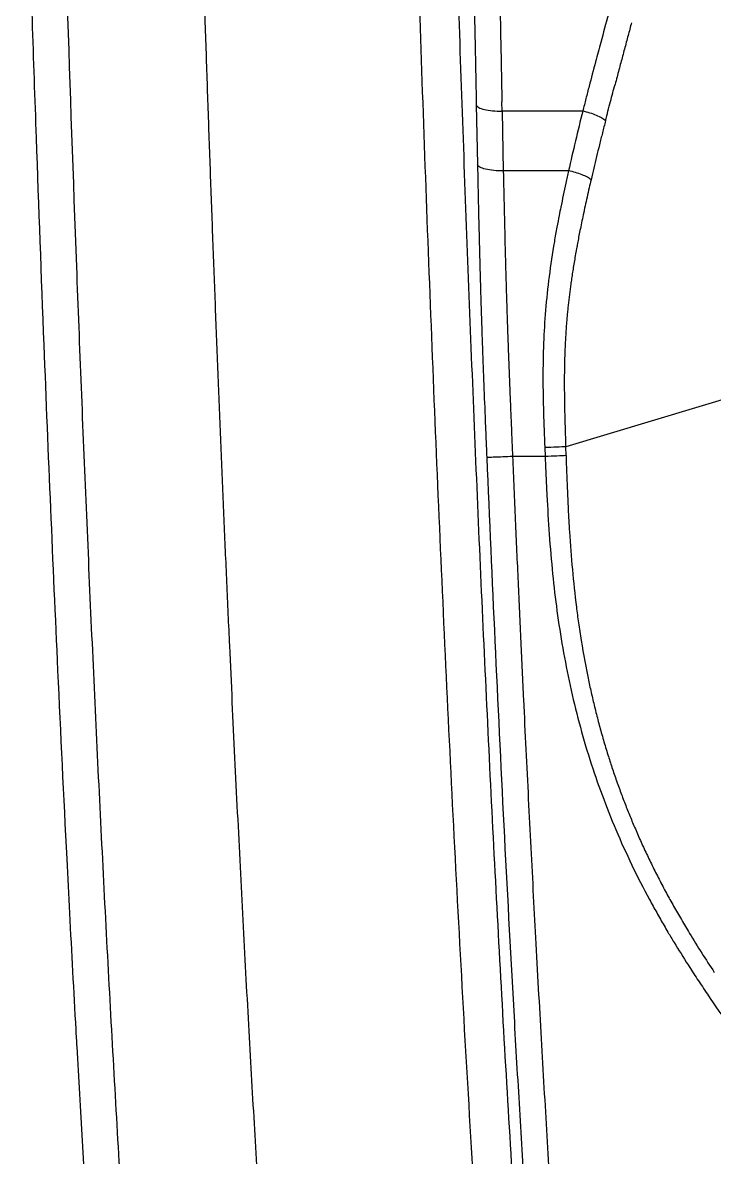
# Model space of a CAD drawing. Extents: x -50 to 28, y -10 to 124.
# Drawn here: x -50.27 to -46.47, y 13.94 to 20.17 of the extents above; entities that cross this region are included whole.
import ezdxf

# ---------------------------------------------------------------- set-up
doc = ezdxf.new("R2010")
doc.units = 0
doc.header["$MEASUREMENT"] = 0
doc.layers.add('GEOMETRY', color=2, linetype='Continuous', lineweight=25)

# ---------------------------------------------------------------- blocks, each defined once
blk = doc.blocks.new('2026 EXCURSION-ENTICE')
at = {"layer": 'GEOMETRY'}
for p, q in [((-36.1576, -59.2454), (-36.1586, -59.1941)), ((-36.2993, -59.2113), (-36.2927, -59.5396)), ((-36.1576, -59.2454), (-36.151, -59.5735)), ((-35.7147, -59.2454), (-36.1576, -59.2454)), ((-35.7928, -59.5735), (-36.151, -59.5735)), ((-34.711, -60.7596), (-35.8083, -61.089)), ((-35.9234, -61.0936), (-35.9214, -61.1427)), ((-35.8066, -61.1379), (-35.8083, -61.089)), ((-35.9214, -61.1427), (-36.1002, -61.1427))]:
    blk.add_line(p, q, dxfattribs=at)
for points, knots in [([(-38.7895, -38.9849), (-38.7895, -39.2584), (-38.7897, -39.5577), (-38.7899, -40.1971), (-38.7899, -40.5373), (-38.7897, -41.2504), (-38.7895, -41.6232), (-38.7885, -42.3948), (-38.7878, -42.7936), (-38.7856, -43.612), (-38.7842, -44.0316), (-38.7806, -44.8877), (-38.7783, -45.3242), (-38.773, -46.2108), (-38.7698, -46.6609), (-38.7625, -47.5721), (-38.7583, -48.0331), (-38.7487, -48.9639), (-38.7434, -49.4336), (-38.7314, -50.3799), (-38.7247, -50.8564), (-38.7027, -52.2937), (-38.6852, -53.2623), (-38.6436, -55.21), (-38.6195, -56.1888), (-38.5635, -58.1463), (-38.5315, -59.1254), (-38.4949, -60.0994)], [0, 0, 0, 0, 0.0625, 0.0625, 0.125, 0.125, 0.1875, 0.1875, 0.25, 0.25, 0.3125, 0.3125, 0.375, 0.375, 0.4375, 0.4375, 0.5, 0.5, 0.5625, 0.5625, 0.625, 0.625, 0.75, 0.75, 0.875, 0.875, 1, 1, 1, 1]), ([(-36.859, -38.9849), (-36.859, -39.0565), (-36.859, -39.1298), (-36.859, -39.2813), (-36.8591, -39.3593), (-36.8591, -39.5165), (-36.8591, -39.5952), (-36.8592, -39.7525), (-36.8592, -39.8312), (-36.8593, -40.2244), (-36.8593, -40.539), (-36.8591, -41.4829), (-36.8585, -42.1122), (-36.8546, -44), (-36.8491, -45.2587), (-36.8309, -47.7772), (-36.8182, -49.0371), (-36.7841, -51.5569), (-36.7627, -52.8167), (-36.7226, -54.7053), (-36.7079, -55.3347), (-36.6835, -56.2786), (-36.675, -56.5931), (-36.6572, -57.2223), (-36.6479, -57.5369), (-36.6284, -58.1644), (-36.6183, -58.4773), (-36.5972, -59.1018), (-36.5862, -59.4133), (-36.5632, -60.0359), (-36.5512, -60.347), (-36.5262, -60.9689), (-36.5131, -61.2797), (-36.4859, -61.9019), (-36.4716, -62.2136), (-36.4418, -62.8386), (-36.4262, -63.1519), (-36.3934, -63.7797), (-36.3763, -64.0941), (-36.3403, -64.7228), (-36.3214, -65.0371), (-36.2613, -65.9796), (-36.2169, -66.6075), (-36.1149, -67.8627), (-36.0573, -68.4903), (-35.991, -69.1173)], [0, 0, 0, 0, 0.007813, 0.007813, 0.015625, 0.015625, 0.023438, 0.023438, 0.03125, 0.03125, 0.0625, 0.0625, 0.125, 0.125, 0.25, 0.25, 0.375, 0.375, 0.5, 0.5, 0.5625, 0.5625, 0.59375, 0.59375, 0.625, 0.625, 0.65625, 0.65625, 0.6875, 0.6875, 0.71875, 0.71875, 0.75, 0.75, 0.78125, 0.78125, 0.8125, 0.8125, 0.84375, 0.84375, 0.875, 0.875, 0.9375, 0.9375, 1, 1, 1, 1]), ([(-19.8034, -75.3764), (-20.3196, -75.3589), (-20.8361, -75.3401), (-21.608, -75.31), (-21.8648, -75.2996), (-22.3776, -75.2781), (-22.6337, -75.2669), (-23.4014, -75.2323), (-23.9128, -75.2077), (-24.6827, -75.1677), (-24.9398, -75.1539), (-25.4546, -75.125), (-25.7123, -75.11), (-26.4855, -75.063), (-27.0008, -75.0288), (-28.0314, -74.9528), (-28.5466, -74.9109), (-29.3183, -74.8405), (-29.5753, -74.8158), (-29.9606, -74.7766), (-30.0889, -74.7632), (-30.2813, -74.7425), (-30.3615, -74.7338), (-30.4457, -74.7245), (-30.4657, -74.7222), (-30.4737, -74.7213), (-30.4777, -74.7209), (-30.49, -74.7195), (-30.4989, -74.7185), (-30.5161, -74.7166), (-30.524, -74.7157), (-30.5398, -74.7139), (-30.5477, -74.713), (-30.5713, -74.7104), (-30.5867, -74.7086), (-30.6322, -74.7035), (-30.6613, -74.7002), (-30.7179, -74.6936), (-30.7458, -74.6904), (-30.8043, -74.6836), (-30.8348, -74.68), (-30.882, -74.6745), (-30.8979, -74.6726), (-30.9301, -74.6688), (-30.9461, -74.6669), (-30.9935, -74.6612), (-31.024, -74.6575), (-31.0698, -74.6515), (-31.085, -74.6494), (-31.1159, -74.645), (-31.1316, -74.6427), (-31.1552, -74.6392), (-31.1632, -74.638), (-31.1792, -74.6355), (-31.1871, -74.6343), (-31.2107, -74.6305), (-31.2264, -74.6279), (-31.2735, -74.62), (-31.3048, -74.6144), (-31.5866, -74.5618), (-31.8334, -74.4972), (-32.3156, -74.3338), (-32.5511, -74.2347), (-33.0055, -74.0043), (-33.2245, -73.8728), (-33.6416, -73.5802), (-33.8397, -73.4189), (-34.2109, -73.07), (-34.3841, -72.8823), (-34.7019, -72.4841), (-34.8466, -72.2736), (-35.1047, -71.8343), (-35.2181, -71.6054), (-35.3628, -71.2518), (-35.4069, -71.1322), (-35.4865, -70.89), (-35.522, -70.7674), (-35.5841, -70.5202), (-35.6108, -70.3955), (-35.6385, -70.2387), (-35.6437, -70.2072), (-35.6512, -70.1601), (-35.6536, -70.1444), (-35.6583, -70.1134), (-35.6605, -70.0982), (-35.6668, -70.0532), (-35.6706, -70.0238), (-35.6762, -69.9791), (-35.678, -69.9641), (-35.6817, -69.9336), (-35.6835, -69.918), (-35.6863, -69.8943), (-35.6872, -69.8866), (-35.689, -69.8718), (-35.6898, -69.8646), (-35.6916, -69.8492), (-35.6926, -69.841), (-35.6945, -69.825), (-35.6954, -69.817), (-35.7001, -69.7768), (-35.7039, -69.7444), (-35.7115, -69.6788), (-35.7153, -69.6456), (-35.723, -69.5784), (-35.7268, -69.5444), (-35.7382, -69.4425), (-35.7457, -69.3749), (-35.7547, -69.2923), (-35.7565, -69.2758), (-35.7601, -69.2431), (-35.7618, -69.2267), (-35.7652, -69.1951), (-35.7669, -69.18), (-35.7701, -69.1497), (-35.7717, -69.1342), (-35.7768, -69.0863), (-35.7802, -69.0541), (-35.7869, -68.9899), (-35.797, -68.8937), (-35.8068, -68.7974), (-35.8261, -68.6048), (-35.8387, -68.4764), (-35.8998, -67.8343), (-35.9434, -67.3203), (-36.0224, -66.2916), (-36.0579, -65.7769), (-36.1066, -65.0042), (-36.1222, -64.7464), (-36.152, -64.2309), (-36.1663, -63.973), (-36.2076, -63.2001), (-36.2331, -62.6858), (-36.2805, -61.6622), (-36.3024, -61.1525), (-36.3332, -60.3871), (-36.3431, -60.1319), (-36.3622, -59.6212), (-36.3715, -59.3657), (-36.3893, -58.8539), (-36.3979, -58.5977), (-36.4146, -58.0841), (-36.4226, -57.8268), (-36.4382, -57.3111), (-36.4457, -57.0529), (-36.4602, -56.5366), (-36.4672, -56.2784), (-36.4873, -55.5038), (-36.4996, -54.9873), (-36.534, -53.4373), (-36.5532, -52.4035), (-36.5854, -50.3354), (-36.5984, -49.3011), (-36.6191, -47.233), (-36.6267, -46.1992), (-36.6376, -44.1323), (-36.6408, -43.0992), (-36.6428, -41.5493), (-36.6431, -41.0327), (-36.6431, -40.2577), (-36.643, -39.9994), (-36.6429, -39.6765), (-36.6429, -39.6119), (-36.6429, -39.4827), (-36.6428, -39.418), (-36.6428, -39.2899), (-36.6428, -39.2267), (-36.6428, -39.1036), (-36.6428, -39.0437), (-36.6428, -38.9849)], [0, 0, 0, 0, 0.03125, 0.03125, 0.046875, 0.046875, 0.0625, 0.0625, 0.09375, 0.09375, 0.109375, 0.109375, 0.125, 0.125, 0.15625, 0.15625, 0.1875, 0.1875, 0.203125, 0.203125, 0.210937, 0.210937, 0.214844, 0.21582, 0.216064, 0.216064, 0.216309, 0.216309, 0.216797, 0.216797, 0.217285, 0.217285, 0.217773, 0.217773, 0.21875, 0.21875, 0.220703, 0.220703, 0.222656, 0.222656, 0.224609, 0.224609, 0.225586, 0.225586, 0.226562, 0.226562, 0.228516, 0.228516, 0.229492, 0.229492, 0.230469, 0.230469, 0.230957, 0.230957, 0.231445, 0.231445, 0.232422, 0.232422, 0.234375, 0.234375, 0.25, 0.25, 0.265625, 0.265625, 0.28125, 0.28125, 0.296875, 0.296875, 0.3125, 0.3125, 0.328125, 0.328125, 0.34375, 0.34375, 0.351562, 0.351562, 0.359375, 0.359375, 0.367187, 0.367187, 0.369141, 0.369141, 0.370117, 0.370117, 0.371094, 0.371094, 0.373047, 0.373047, 0.374023, 0.374023, 0.375, 0.375, 0.375488, 0.375488, 0.375977, 0.375977, 0.376465, 0.376465, 0.376953, 0.376953, 0.378906, 0.378906, 0.380859, 0.380859, 0.382812, 0.382812, 0.386719, 0.386719, 0.387695, 0.387695, 0.388672, 0.388672, 0.389648, 0.389648, 0.390625, 0.390625, 0.392578, 0.392578, 0.394531, 0.398437, 0.398437, 0.40625, 0.40625, 0.4375, 0.4375, 0.46875, 0.46875, 0.484375, 0.484375, 0.5, 0.5, 0.53125, 0.53125, 0.5625, 0.5625, 0.578125, 0.578125, 0.59375, 0.59375, 0.609375, 0.609375, 0.625, 0.625, 0.640625, 0.640625, 0.65625, 0.65625, 0.6875, 0.6875, 0.75, 0.75, 0.8125, 0.8125, 0.875, 0.875, 0.9375, 0.9375, 0.96875, 0.96875, 0.984375, 0.984375, 0.988281, 0.988281, 0.992187, 0.992187, 0.996094, 0.996094, 1, 1, 1, 1]), ([(-37.9228, -53.6903), (-37.9199, -53.8321), (-37.9141, -54.1145), (-37.905, -54.5361), (-37.8955, -54.954), (-37.8858, -55.3681), (-37.8757, -55.7785), (-37.8653, -56.1851), (-37.8546, -56.588), (-37.8436, -56.9871), (-37.8322, -57.3824), (-37.8205, -57.774), (-37.8085, -58.1619), (-37.7962, -58.5459), (-37.7835, -58.9263), (-37.7706, -59.3028), (-37.7573, -59.6756), (-37.7437, -60.0447), (-37.7297, -60.41), (-37.7154, -60.7716), (-37.7009, -61.1293), (-37.6859, -61.4834), (-37.6707, -61.8337), (-37.6602, -62.0659), (-37.655, -62.1814)], [0, 0, 0, 0, 0.050083, 0.099725, 0.148926, 0.197686, 0.246004, 0.293882, 0.341319, 0.388315, 0.43487, 0.480984, 0.526658, 0.571891, 0.616683, 0.661035, 0.704947, 0.748418, 0.791449, 0.834039, 0.876189, 0.9179, 0.95917, 1, 1, 1, 1]), ([(-36.1742, -58.4374), (-36.1739, -58.4497), (-36.1733, -58.4744), (-36.1725, -58.5119), (-36.1716, -58.5503), (-36.1707, -58.5895), (-36.1698, -58.6296), (-36.169, -58.6705), (-36.1681, -58.7122), (-36.1672, -58.7548), (-36.1663, -58.7982), (-36.1658, -58.8273), (-36.1655, -58.8421)], [0, 0, 0, 0, 0.089681, 0.181685, 0.275998, 0.372607, 0.471492, 0.57264, 0.676055, 0.781749, 0.889728, 1, 1, 1, 1]), ([(-35.4474, -58.7597), (-35.4504, -58.7714), (-35.4567, -58.7952), (-35.4662, -58.8311), (-35.4759, -58.8678), (-35.4859, -58.9053), (-35.4927, -58.9306), (-35.4961, -58.9433)], [0, 0, 0, 0, 0.19045, 0.38571, 0.585745, 0.790519, 1, 1, 1, 1]), ([(-35.4961, -58.9433), (-35.4994, -58.9556), (-35.506, -58.9806), (-35.5163, -59.0187), (-35.5268, -59.0583), (-35.534, -59.0851), (-35.5376, -59.0987)], [0, 0, 0, 0, 0.235952, 0.48133, 0.736042, 1, 1, 1, 1]), ([(-35.6444, -58.9749), (-35.6563, -59.0192), (-35.6681, -59.0639), (-35.6857, -59.1314), (-35.6915, -59.154), (-35.7002, -59.188), (-35.7031, -59.1993), (-35.709, -59.2224), (-35.7119, -59.234), (-35.7147, -59.2454)], [0, 0, 0, 0, 0.5, 0.5, 0.75, 0.75, 0.875, 0.875, 1, 1, 1, 1]), ([(-35.5899, -59.2984), (-35.5853, -59.2808), (-35.5807, -59.2628), (-35.5716, -59.2277), (-35.567, -59.2102), (-35.5624, -59.1927)], [0, 0, 0, 0, 0.5, 0.5, 1, 1, 1, 1]), ([(-36.2993, -59.2113), (-36.2982, -59.2162), (-36.2937, -59.221), (-36.2785, -59.2296), (-36.2679, -59.2334), (-36.2419, -59.2397), (-36.2265, -59.2421), (-36.1933, -59.2451), (-36.1755, -59.2457), (-36.1576, -59.2454)], [0, 0, 0, 0, 0.25, 0.25, 0.5, 0.5, 0.75, 0.75, 1, 1, 1, 1]), ([(-35.5899, -59.2984), (-35.5948, -59.2937), (-35.6015, -59.2888), (-35.6182, -59.2791), (-35.6281, -59.2742), (-35.6502, -59.2648), (-35.6624, -59.2603), (-35.688, -59.2522), (-35.7014, -59.2485), (-35.7147, -59.2454)], [0, 0, 0, 0, 0.25, 0.25, 0.5, 0.5, 0.75, 0.75, 1, 1, 1, 1]), ([(-35.5899, -59.2984), (-35.5955, -59.3205), (-35.6067, -59.3645), (-35.6231, -59.4301), (-35.6389, -59.4949), (-35.6542, -59.5587), (-35.6641, -59.6011), (-35.669, -59.6221)], [0, 0, 0, 0, 0.205723, 0.408465, 0.608347, 0.805489, 1, 1, 1, 1]), ([(-36.151, -59.5735), (-36.1688, -59.5739), (-36.1867, -59.5733), (-36.2199, -59.5703), (-36.2352, -59.5679), (-36.2612, -59.5617), (-36.2719, -59.5578), (-36.287, -59.5492), (-36.2915, -59.5445), (-36.2927, -59.5396)], [0, 0, 0, 0, 0.25, 0.25, 0.5, 0.5, 0.75, 0.75, 1, 1, 1, 1]), ([(-35.7928, -59.5735), (-35.7977, -59.5958), (-35.8076, -59.6402), (-35.8219, -59.7067), (-35.8341, -59.7661), (-35.8457, -59.8246), (-35.8577, -59.8876), (-35.8661, -59.9357), (-35.8708, -59.9625)], [0, 0, 0, 0, 0.173019, 0.344793, 0.515154, 0.632894, 0.794967, 1, 1, 1, 1]), ([(-35.669, -59.6221), (-35.6742, -59.6177), (-35.6812, -59.6131), (-35.698, -59.604), (-35.7078, -59.5994), (-35.7297, -59.5909), (-35.7416, -59.5868), (-35.7667, -59.5795), (-35.7797, -59.5762), (-35.7928, -59.5735)], [0, 0, 0, 0, 0.25, 0.25, 0.5, 0.5, 0.75, 0.75, 1, 1, 1, 1]), ([(-35.669, -59.6221), (-35.6725, -59.6372), (-35.68, -59.6695), (-35.6873, -59.7018), (-35.6911, -59.7189)], [0, 0, 0, 0, 0.468814, 1, 1, 1, 1]), ([(-35.712, -59.8143), (-35.7152, -59.8295), (-35.7213, -59.8585), (-35.7297, -59.9), (-35.737, -59.9373), (-35.7434, -59.9705), (-35.7472, -59.9912), (-35.749, -60.0009)], [0, 0, 0, 0, 0.24557, 0.468229, 0.66812, 0.84535, 1, 1, 1, 1]), ([(-36.2819, -60.013), (-36.2816, -60.0249), (-36.281, -60.0488), (-36.2801, -60.0846), (-36.2791, -60.1203), (-36.278, -60.1606), (-36.2763, -60.219), (-36.2749, -60.2657), (-36.274, -60.2957)], [0, 0, 0, 0, 0.1277616, 0.2549398, 0.3815576, 0.50764, 0.6833799, 1, 1, 1, 1]), ([(-36.1417, -59.982), (-36.1414, -59.9964), (-36.1406, -60.0247), (-36.1395, -60.0667), (-36.1384, -60.1075), (-36.1373, -60.1473), (-36.1362, -60.186), (-36.1351, -60.2239), (-36.1339, -60.2608), (-36.1328, -60.2969), (-36.1317, -60.3322), (-36.1309, -60.3555), (-36.1305, -60.367)], [0, 0, 0, 0, 0.112974, 0.222613, 0.329098, 0.432602, 0.533296, 0.631342, 0.726894, 0.820099, 0.911091, 1, 1, 1, 1]), ([(-35.749, -60.0009), (-35.7513, -60.0138), (-35.7559, -60.0391), (-35.7623, -60.0765), (-35.7682, -60.1128), (-35.7736, -60.1479), (-35.7769, -60.1709), (-35.7785, -60.1822)], [0, 0, 0, 0, 0.214586, 0.42182, 0.621763, 0.814473, 1, 1, 1, 1]), ([(-38.4949, -60.0994), (-38.4782, -60.5422), (-38.4606, -60.984), (-38.4232, -61.8649), (-38.4035, -62.3041), (-38.3616, -63.1784), (-38.3396, -63.6136), (-38.2929, -64.4788), (-38.2682, -64.9089), (-38.2154, -65.7638), (-38.1872, -66.1886), (-38.1261, -67.0343), (-38.0933, -67.4551), (-38.0398, -68.0826), (-38.0213, -68.2912), (-37.9827, -68.7071), (-37.9626, -68.9145), (-37.9207, -69.3286), (-37.8989, -69.5352), (-37.8534, -69.9488), (-37.8296, -70.1558), (-37.8047, -70.3637)], [0, 0, 0, 0, 0.125, 0.125, 0.25, 0.25, 0.375, 0.375, 0.5, 0.5, 0.625, 0.625, 0.75, 0.75, 0.8125, 0.8125, 0.875, 0.875, 0.9375, 0.9375, 1, 1, 1, 1]), ([(-35.7785, -60.1822), (-35.7799, -60.1922), (-35.7827, -60.2121), (-35.7866, -60.2419), (-35.7902, -60.2715), (-35.7936, -60.301), (-35.7967, -60.3304), (-35.7986, -60.3499), (-35.7995, -60.3597)], [0, 0, 0, 0, 0.17008, 0.338744, 0.506029, 0.671975, 0.836619, 1, 1, 1, 1]), ([(-36.1305, -60.367), (-36.1301, -60.3791), (-36.1293, -60.4031), (-36.1281, -60.4393), (-36.1268, -60.4756), (-36.1255, -60.512), (-36.1241, -60.5486), (-36.1228, -60.5854), (-36.1214, -60.6225), (-36.1199, -60.6599), (-36.1185, -60.6976), (-36.117, -60.7357), (-36.1154, -60.7741), (-36.1139, -60.813), (-36.1123, -60.8524), (-36.1106, -60.8922), (-36.109, -60.9326), (-36.1073, -60.9735), (-36.1056, -61.0149), (-36.1038, -61.057), (-36.102, -61.0996), (-36.1008, -61.1282), (-36.1002, -61.1427)], [0, 0, 0, 0, 0.046792, 0.093628, 0.140557, 0.187631, 0.2349, 0.282417, 0.330232, 0.378397, 0.426962, 0.475975, 0.525484, 0.575534, 0.626168, 0.677428, 0.729351, 0.781972, 0.835322, 0.889429, 0.944316, 1, 1, 1, 1]), ([(-35.7995, -60.3597), (-35.8004, -60.369), (-35.8021, -60.388), (-35.8044, -60.4166), (-35.8066, -60.4458), (-35.8085, -60.4754), (-35.8103, -60.5055), (-35.8113, -60.5258), (-35.8117, -60.536)], [0, 0, 0, 0, 0.160644, 0.323625, 0.488997, 0.656812, 0.827127, 1, 1, 1, 1]), ([(-35.8117, -60.536), (-35.8122, -60.5463), (-35.8131, -60.5678), (-35.8142, -60.6012), (-35.8151, -60.6369), (-35.8158, -60.6749), (-35.816, -60.701), (-35.816, -60.7144)], [0, 0, 0, 0, 0.174913, 0.362206, 0.562034, 0.774568, 1, 1, 1, 1]), ([(-35.816, -60.7144), (-35.8161, -60.7269), (-35.8162, -60.7572), (-35.8159, -60.7875), (-35.8157, -60.8054)], [0, 0, 0, 0, 0.411212, 1, 1, 1, 1]), ([(-36.2502, -60.9492), (-36.2488, -60.982), (-36.2475, -61.015), (-36.2454, -61.0647), (-36.2447, -61.0812), (-36.2436, -61.1064), (-36.2433, -61.1149), (-36.2426, -61.1319), (-36.2422, -61.1403), (-36.2419, -61.1486)], [0, 0, 0, 0, 0.5, 0.5, 0.75, 0.75, 0.875, 0.875, 1, 1, 1, 1]), ([(-35.8141, -60.898), (-35.8136, -60.9156), (-35.8128, -60.9497), (-35.8113, -60.9992), (-35.8098, -61.0453), (-35.8088, -61.0748), (-35.8083, -61.089)], [0, 0, 0, 0, 0.276681, 0.535792, 0.777004, 1, 1, 1, 1]), ([(-35.8083, -61.089), (-35.8208, -61.0895), (-35.8381, -61.0902), (-35.878, -61.0918), (-35.9007, -61.0927), (-35.9234, -61.0936)], [0, 0, 0, 0, 0.5, 0.5, 1, 1, 1, 1]), ([(-36.1002, -61.1427), (-36.1181, -61.1434), (-36.1361, -61.1442), (-36.1694, -61.1456), (-36.1848, -61.1462), (-36.2108, -61.1473), (-36.2214, -61.1478), (-36.2365, -61.1484), (-36.2409, -61.1486), (-36.2419, -61.1486)], [0, 0, 0, 0, 0.25, 0.25, 0.5, 0.5, 0.75, 0.75, 1, 1, 1, 1]), ([(-36.2419, -61.1486), (-36.2276, -61.4845), (-36.2129, -61.8206), (-36.1818, -62.4943), (-36.1654, -62.8319), (-36.1311, -63.5086), (-36.113, -63.8476), (-36.0845, -64.3564), (-36.0747, -64.5262), (-36.0546, -64.8657), (-36.0443, -65.0352), (-35.9912, -65.8828), (-35.9436, -66.5602), (-35.8608, -67.5758), (-35.8313, -67.9142), (-35.7836, -68.4217), (-35.7671, -68.5908), (-35.7415, -68.8445), (-35.7328, -68.9291), (-35.7196, -69.0559), (-35.7151, -69.0981), (-35.7061, -69.1827), (-35.7015, -69.2251), (-35.6921, -69.3116), (-35.6873, -69.356), (-35.6773, -69.4457), (-35.6723, -69.4908), (-35.6623, -69.5798), (-35.6572, -69.624), (-35.6497, -69.6897), (-35.6472, -69.7114), (-35.6422, -69.7544), (-35.6397, -69.7757), (-35.6347, -69.8181), (-35.6322, -69.8392), (-35.6273, -69.8813), (-35.6248, -69.9022), (-35.6175, -69.9637), (-35.6127, -70.003), (-35.6047, -70.0633), (-35.6018, -70.0836), (-35.5957, -70.1251), (-35.5925, -70.1463), (-35.5874, -70.1781), (-35.5857, -70.1891), (-35.5821, -70.2108), (-35.5803, -70.2213), (-35.5749, -70.2532), (-35.5711, -70.2744), (-35.536, -70.4651), (-35.4966, -70.633), (-35.4015, -70.9645), (-35.346, -71.1278), (-35.1559, -71.6083), (-34.9979, -71.9163), (-34.6253, -72.4957), (-34.4106, -72.7672), (-33.9327, -73.2635), (-33.6695, -73.4882), (-33.1045, -73.8824), (-32.8027, -74.0519), (-32.3297, -74.26), (-32.1687, -74.3216), (-31.8416, -74.4288), (-31.6756, -74.4745), (-31.4236, -74.5308), (-31.3391, -74.5475), (-31.233, -74.5658), (-31.2012, -74.5712), (-31.1693, -74.5762), (-31.148, -74.5794), (-31.1373, -74.5811), (-31.1165, -74.5841), (-31.1061, -74.5856), (-31.0851, -74.5886), (-31.0747, -74.5901), (-31.0438, -74.5943), (-31.0234, -74.5969), (-30.9823, -74.602), (-30.9614, -74.6045), (-30.9192, -74.6095), (-30.898, -74.612), (-30.8562, -74.6169), (-30.8356, -74.6193), (-30.7955, -74.6241), (-30.7759, -74.6263), (-30.7184, -74.633), (-30.6818, -74.6373), (-30.6244, -74.6438), (-30.6048, -74.646), (-30.5646, -74.6506), (-30.5439, -74.6529), (-30.5232, -74.6553)], [0, 0, 0, 0, 0.0625, 0.0625, 0.125, 0.125, 0.1875, 0.1875, 0.21875, 0.21875, 0.25, 0.25, 0.375, 0.375, 0.4375, 0.4375, 0.46875, 0.46875, 0.484375, 0.484375, 0.492188, 0.492188, 0.5, 0.5, 0.507813, 0.507813, 0.515625, 0.515625, 0.523438, 0.523438, 0.527344, 0.527344, 0.53125, 0.53125, 0.535156, 0.535156, 0.539063, 0.539063, 0.546875, 0.546875, 0.550781, 0.550781, 0.554688, 0.554688, 0.556641, 0.556641, 0.558594, 0.558594, 0.5625, 0.5625, 0.59375, 0.59375, 0.625, 0.625, 0.6875, 0.6875, 0.75, 0.75, 0.8125, 0.8125, 0.875, 0.875, 0.90625, 0.90625, 0.9375, 0.9375, 0.953125, 0.953125, 0.957031, 0.958984, 0.958984, 0.960938, 0.960938, 0.962891, 0.962891, 0.964844, 0.964844, 0.96875, 0.96875, 0.972656, 0.972656, 0.976563, 0.976563, 0.980469, 0.980469, 0.984375, 0.984375, 0.992188, 0.992188, 0.996094, 0.996094, 1, 1, 1, 1]), ([(-36.1002, -61.1427), (-36.0952, -61.2594), (-36.0854, -61.4893), (-36.0704, -61.8286), (-36.0555, -62.1569), (-36.0453, -62.372), (-36.0403, -62.4778)], [0, 0, 0, 0, 0.262374, 0.516499, 0.762374, 1, 1, 1, 1]), ([(-35.8066, -61.1379), (-35.8192, -61.1385), (-35.8364, -61.1392), (-35.8762, -61.1408), (-35.8988, -61.1417), (-35.9214, -61.1427)], [0, 0, 0, 0, 0.5, 0.5, 1, 1, 1, 1]), ([(-35.9214, -61.1427), (-35.921, -61.1512), (-35.9207, -61.1599), (-35.9199, -61.1775), (-35.9195, -61.1864), (-35.9184, -61.213), (-35.9176, -61.2309), (-35.9152, -61.2844), (-35.9136, -61.3201), (-35.9117, -61.3558)], [0, 0, 0, 0, 0.125, 0.125, 0.25, 0.25, 0.5, 0.5, 1, 1, 1, 1]), ([(-35.7498, -61.9694), (-35.748, -61.9834), (-35.7443, -62.0124), (-35.7381, -62.0571), (-35.7312, -62.1044), (-35.7261, -62.1367), (-35.7234, -62.1534)], [0, 0, 0, 0, 0.228215, 0.470935, 0.728189, 1, 1, 1, 1]), ([(-37.655, -62.1814), (-37.6503, -62.2847), (-37.6408, -62.49), (-37.6263, -62.7958), (-37.6115, -63.0974), (-37.5966, -63.3949), (-37.5814, -63.6882), (-37.5661, -63.9774), (-37.5556, -64.1688), (-37.5504, -64.2638)], [0, 0, 0, 0, 0.148803, 0.295623, 0.440462, 0.583318, 0.724193, 0.863087, 1, 1, 1, 1]), ([(-35.6814, -62.3794), (-35.6786, -62.3925), (-35.6729, -62.4189), (-35.664, -62.4585), (-35.6547, -62.4984), (-35.6449, -62.5383), (-35.6347, -62.5785), (-35.6241, -62.6188), (-35.6129, -62.6593), (-35.6014, -62.6999), (-35.5893, -62.7406), (-35.581, -62.7677), (-35.5768, -62.7813)], [0, 0, 0, 0, 0.097072, 0.194832, 0.293268, 0.392367, 0.492114, 0.592495, 0.693493, 0.795089, 0.897265, 1, 1, 1, 1]), ([(-36.0403, -62.4778), (-36.036, -62.5691), (-36.0272, -62.7509), (-36.0138, -63.0222), (-36.0002, -63.2906), (-35.9864, -63.5562), (-35.9769, -63.7323), (-35.9722, -63.8199)], [0, 0, 0, 0, 0.20417, 0.406255, 0.606254, 0.804169, 1, 1, 1, 1]), ([(-35.676, -62.8063), (-35.6551, -62.872), (-35.6327, -62.9371), (-35.5851, -63.0658), (-35.5598, -63.1294), (-35.5331, -63.1922)], [0, 0, 0, 0, 0.5, 0.5, 1, 1, 1, 1]), ([(-35.5768, -62.7813), (-35.5732, -62.7927), (-35.5658, -62.8159), (-35.5542, -62.8513), (-35.542, -62.8878), (-35.529, -62.9253), (-35.5198, -62.9506), (-35.5152, -62.9634)], [0, 0, 0, 0, 0.186955, 0.380495, 0.580561, 0.787088, 1, 1, 1, 1]), ([(-35.5152, -62.9634), (-35.5109, -62.9751), (-35.5024, -62.9984), (-35.4892, -63.0332), (-35.4757, -63.0678), (-35.462, -63.1022), (-35.448, -63.1364), (-35.4385, -63.1591), (-35.4337, -63.1704)], [0, 0, 0, 0, 0.1676526, 0.3349357, 0.5018199, 0.6682829, 0.834336, 1, 1, 1, 1]), ([(-35.4337, -63.1704), (-35.4286, -63.1824), (-35.4182, -63.2065), (-35.4023, -63.2428), (-35.3858, -63.2793), (-35.3688, -63.316), (-35.3512, -63.353), (-35.3331, -63.3901), (-35.3145, -63.4276), (-35.2953, -63.4652), (-35.2756, -63.5031), (-35.2621, -63.5283), (-35.2553, -63.541)], [0, 0, 0, 0, 0.095238, 0.191509, 0.288821, 0.387182, 0.486603, 0.587093, 0.688665, 0.791331, 0.895105, 1, 1, 1, 1]), ([(-38.5482, -63.3531), (-38.5431, -63.4527), (-38.527, -63.7669), (-38.5086, -64.1103), (-38.4951, -64.3535), (-38.4934, -64.3849)], [628.283436, 628.283436, 628.283436, 628.283436, 635.106756, 649.86806, 652.051091, 652.051091, 652.051091, 652.051091]), ([(-35.2553, -63.541), (-35.2488, -63.5529), (-35.2357, -63.577), (-35.2156, -63.6131), (-35.1948, -63.6498), (-35.1733, -63.6868), (-35.1513, -63.7243), (-35.1362, -63.7493), (-35.1286, -63.762)], [0, 0, 0, 0, 0.159836, 0.322384, 0.487661, 0.65568, 0.826456, 1, 1, 1, 1]), ([(-35.3484, -63.5759), (-35.3419, -63.588), (-35.3288, -63.6121), (-35.3088, -63.648), (-35.2886, -63.6837), (-35.2681, -63.7193), (-35.2431, -63.7619), (-35.1999, -63.8341), (-35.1623, -63.8938), (-35.1365, -63.9347)], [0, 0, 0, 0, 0.098646, 0.197238, 0.295784, 0.394289, 0.492756, 0.65151, 1, 1, 1, 1]), ([(-35.9722, -63.8199), (-35.9671, -63.9133), (-35.9571, -64.0982), (-35.9415, -64.3728), (-35.9259, -64.642), (-35.9102, -64.9057), (-35.8994, -65.0797), (-35.8941, -65.1657)], [0, 0, 0, 0, 0.208078, 0.412117, 0.612116, 0.808077, 1, 1, 1, 1]), ([(-37.5504, -64.2638), (-37.5453, -64.355), (-37.5352, -64.5355), (-37.5197, -64.8037), (-37.504, -65.0667), (-37.4883, -65.3244), (-37.4724, -65.5769), (-37.4563, -65.8243), (-37.4402, -66.0664), (-37.4291, -66.226), (-37.4237, -66.305)], [0, 0, 0, 0, 0.1338926, 0.2652437, 0.3940536, 0.5203228, 0.6440516, 0.7652404, 0.8838897, 1, 1, 1, 1])]:
    blk.add_open_spline(points, degree=3, knots=knots, dxfattribs=at)
for points in [[(-38.7592, -58.0986), (-38.7457, -58.5306), (-38.7314, -58.9621), (-38.7162, -59.3923)], [(-36.3096, -58.6981), (-36.3084, -58.753), (-36.3073, -58.808), (-36.3062, -58.8634)], [(-35.5737, -58.7119), (-35.5876, -58.7638), (-35.6017, -58.816), (-35.6159, -58.8685)], [(-36.3062, -58.8634), (-36.3054, -58.9014), (-36.3046, -58.9396), (-36.3039, -58.978)], [(-36.1655, -58.8421), (-36.1642, -58.9092), (-36.1629, -58.9759), (-36.1616, -59.0426)], [(-35.6159, -58.8685), (-35.6254, -58.9038), (-35.6349, -58.9392), (-35.6444, -58.9749)], [(-36.3039, -58.978), (-36.3027, -59.0393), (-36.3015, -59.1011), (-36.3003, -59.1637)], [(-36.1616, -59.0426), (-36.1606, -59.0932), (-36.1596, -59.1436), (-36.1586, -59.1941)], [(-35.5624, -59.1927), (-35.5542, -59.1613), (-35.5459, -59.13), (-35.5376, -59.0987)], [(-36.3003, -59.1637), (-36.3, -59.1794), (-36.2996, -59.1956), (-36.2993, -59.2113)], [(-35.7147, -59.2454), (-35.7421, -59.3548), (-35.7681, -59.4641), (-35.7928, -59.5735)], [(-38.7162, -59.3923), (-38.7028, -59.7728), (-38.6887, -60.1522), (-38.674, -60.53)], [(-36.2927, -59.5396), (-36.2918, -59.5815), (-36.2909, -59.623), (-36.29, -59.6643)], [(-36.151, -59.5735), (-36.1495, -59.6454), (-36.148, -59.7146), (-36.1465, -59.7815)], [(-36.29, -59.6643), (-36.2892, -59.7034), (-36.2883, -59.7421), (-36.2875, -59.7807)], [(-35.6911, -59.7189), (-35.6983, -59.7507), (-35.7052, -59.7825), (-35.712, -59.8143)], [(-36.2875, -59.7807), (-36.287, -59.8041), (-36.2864, -59.8275), (-36.2859, -59.8507)], [(-36.1465, -59.7815), (-36.1449, -59.8507), (-36.1433, -59.9174), (-36.1417, -59.982)], [(-36.2859, -59.8507), (-36.2854, -59.8725), (-36.2849, -59.8943), (-36.2843, -59.916)], [(-36.2843, -59.9159), (-36.2836, -59.9484), (-36.2828, -59.9808), (-36.2819, -60.013)], [(-35.8708, -59.9625), (-35.8817, -60.0266), (-35.8912, -60.0901), (-35.8994, -60.1531)], [(-35.8994, -60.1531), (-35.9074, -60.2156), (-35.914, -60.2777), (-35.9191, -60.3396)], [(-36.274, -60.2957), (-36.2729, -60.3323), (-36.2717, -60.3689), (-36.2705, -60.4054)], [(-35.9191, -60.3396), (-35.9241, -60.3997), (-35.9277, -60.4596), (-35.93, -60.5195)], [(-36.2705, -60.4054), (-36.27, -60.4222), (-36.2694, -60.4391), (-36.2689, -60.4559)], [(-36.2689, -60.4559), (-36.2678, -60.4876), (-36.2667, -60.5192), (-36.2656, -60.5508)], [(-38.674, -60.53), (-38.6505, -61.1309), (-38.6252, -61.7276), (-38.5981, -62.318)], [(-36.2656, -60.5508), (-36.2632, -60.6165), (-36.2608, -60.6821), (-36.2582, -60.748)], [(-35.93, -60.5195), (-35.9325, -60.5835), (-35.9335, -60.6475), (-35.9334, -60.7119)], [(-36.2582, -60.748), (-36.2556, -60.8147), (-36.2529, -60.8817), (-36.2502, -60.9492)], [(-35.9334, -60.7119), (-35.9333, -60.7743), (-35.9321, -60.8372), (-35.9303, -60.9007)], [(-35.8157, -60.8054), (-35.8154, -60.8361), (-35.8148, -60.867), (-35.8141, -60.898)], [(-35.9303, -60.9007), (-35.9285, -60.9642), (-35.926, -61.0285), (-35.9234, -61.0936)], [(-35.8066, -61.1379), (-35.8046, -61.1978), (-35.8024, -61.2577), (-35.8, -61.3175)], [(-35.8, -61.3175), (-35.7984, -61.355), (-35.7967, -61.3924), (-35.7948, -61.4298)], [(-35.9117, -61.3558), (-35.9081, -61.4271), (-35.9039, -61.4986), (-35.8988, -61.5701)], [(-35.7948, -61.4298), (-35.7927, -61.4721), (-35.7904, -61.5145), (-35.7877, -61.5568)], [(-35.8988, -61.5701), (-35.8936, -61.6427), (-35.8874, -61.7153), (-35.8801, -61.7878)], [(-35.7877, -61.5568), (-35.779, -61.6946), (-35.767, -61.832), (-35.7498, -61.9694)], [(-35.8801, -61.7878), (-35.8733, -61.8555), (-35.8654, -61.9231), (-35.8562, -61.9906)], [(-35.8562, -61.9906), (-35.8377, -62.1278), (-35.814, -62.2646), (-35.7843, -62.4005)], [(-35.7234, -62.1534), (-35.7112, -62.2289), (-35.6972, -62.3043), (-35.6814, -62.3794)], [(-38.5981, -62.318), (-38.5821, -62.6654), (-38.5655, -63.0106), (-38.5482, -63.3531)], [(-35.7843, -62.4005), (-35.7544, -62.5373), (-35.7183, -62.673), (-35.676, -62.8063)], [(-35.5331, -63.1922), (-35.4774, -63.3235), (-35.4155, -63.4514), (-35.3484, -63.5759)], [(-35.1286, -63.762), (-35.0846, -63.8344), (-35.0391, -63.9058), (-34.9925, -63.9763)], [(-35.1365, -63.9347), (-35.1198, -63.9608), (-35.103, -63.9867), (-35.086, -64.0126)], [(-35.086, -64.0126), (-35.0675, -64.0407), (-35.0488, -64.0687), (-35.0301, -64.0965)], [(-35.0301, -64.0965), (-34.9886, -64.1581), (-34.9466, -64.219), (-34.9045, -64.2795)], [(-38.4934, -64.3849), (-38.4548, -65.0771), (-38.4129, -65.7571), (-38.3658, -66.4266)]]:
    blk.add_open_spline(points, degree=3, dxfattribs=at)

msp = doc.modelspace()

# ---------------------------------------------------------------- block references
msp.add_blockref('2026 EXCURSION-ENTICE', (-11.4819, 78.9272))

doc.saveas('drawing.dxf')
